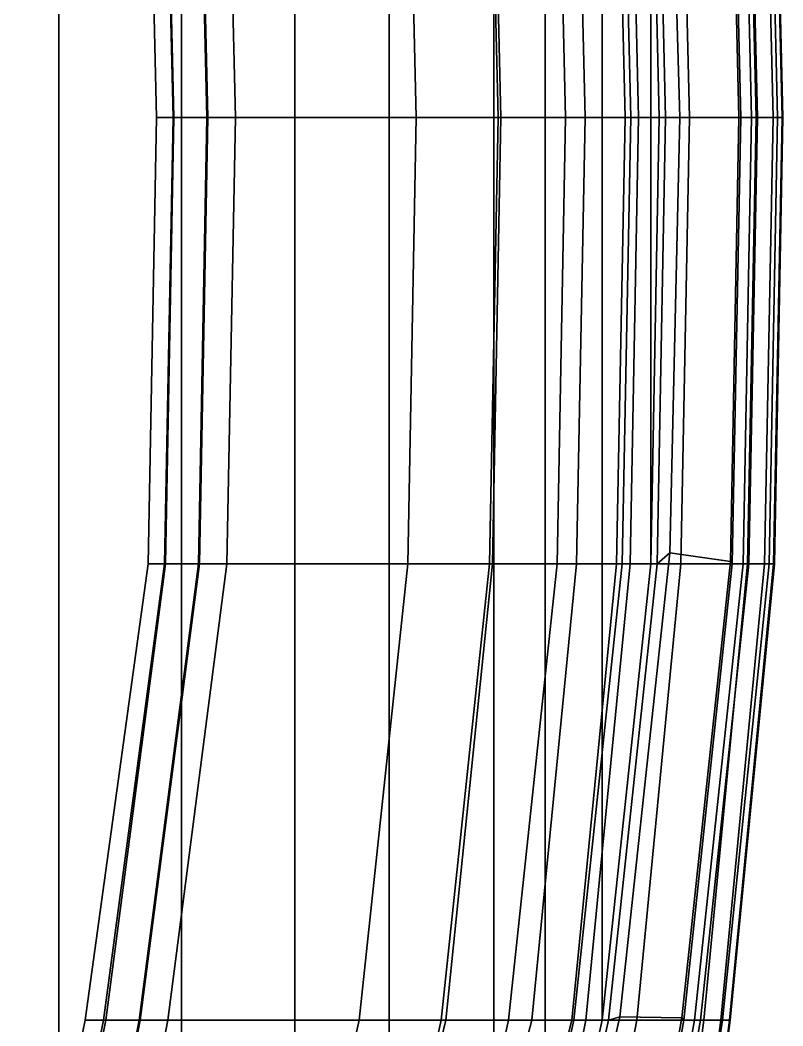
# Model space of a CAD drawing. Header units: inches. Extents: x -15.6 to 12, y -13.7 to 13.7.
# Drawn here: x 8.24 to 12.04, y -4.53 to 0.49 of the extents above; entities that cross this region are included whole.
import ezdxf

# ---------------------------------------------------------------- set-up
doc = ezdxf.new("R2010")
doc.units = ezdxf.units.IN
doc.header["$MEASUREMENT"] = 0
for name, color, linetype in [('SEAT-BASE', 5, 'Continuous'), ('SEAT-FABRIC', 5, 'Continuous'), ('SEAT-FRAME', 5, 'Continuous')]:
    doc.layers.add(name, color=color, linetype=linetype)

msp = doc.modelspace()

# ---------------------------------------------------------------- linework, layer by layer
at = {"layer": 'SEAT-BASE'}
for points in [[(1.2583, -0.5087, 4.3018), (10.212, -6.9666, 3.2423), (10.0935, -7.0222, 3.1616), (1.2453, -0.5667, 4.1832)], [(1.2583, -0.5087, 4.3018), (1.6317, -0.6604, 5.6622), (8.3276, -5.7822, 3.9879), (10.212, -6.9666, 3.2423)], [(1.2144, -0.6768, 4.119), (1.2453, -0.5667, 4.1832), (10.0935, -7.0222, 3.1616), (10.0057, -7.1175, 3.1096)], [(1.8442, -0.7627, 6.6264), (11.0112, -7.713, 4.1389), (10.6876, -7.3537, 4.2077), (1.9818, -0.6018, 6.5161)], [(10.6876, -7.3537, 4.2077), (9.3076, -6.2305, 4.5256), (2.1183, -0.6616, 6.4477), (1.9818, -0.6018, 6.5161)], [(2.1183, -0.6616, 6.4477), (9.3076, -6.2305, 4.5256), (8.7499, -5.7517, 4.6397), (2.1513, -0.6307, 6.3972)], [(2.1583, -0.6136, 6.3529), (2.1513, -0.6307, 6.3972), (8.7499, -5.7517, 4.6397), (8.6059, -5.6101, 4.6557)], [(2.1578, -0.608, 6.3093), (2.1583, -0.6136, 6.3529), (8.6059, -5.6101, 4.6557), (8.0081, -5.1187, 4.7721)], [(1.2144, -0.6768, 4.119), (10.0057, -7.1175, 3.1096), (9.9373, -7.2199, 3.0957), (1.1167, -0.8113, 4.119)], [(1.7173, -0.7076, 5.8711), (8.366, -5.7674, 4.1787), (8.3276, -5.7822, 3.9879), (1.6317, -0.6604, 5.6622)], [(1.7173, -0.7076, 5.8711), (1.7517, -0.6778, 6.004), (8.4075, -5.7367, 4.297), (8.366, -5.7674, 4.1787)], [(1.7875, -0.7046, 6.1381), (8.4414, -5.6689, 4.4046), (8.4075, -5.7367, 4.297), (1.7517, -0.6778, 6.004)], [(10.9221, -7.7762, 4.1776), (11.0112, -7.713, 4.1389), (1.8442, -0.7627, 6.6264), (1.7632, -0.9924, 6.6746)], [(1.1167, -0.8113, 4.119), (9.9373, -7.2199, 3.0957), (9.861, -7.3166, 3.1096), (1.019, -0.9459, 4.119)], [(0.9238, -1.0093, 4.1832), (1.019, -0.9459, 4.119), (9.861, -7.3166, 3.1096), (9.7976, -7.4295, 3.1616)], [(10.8603, -7.8897, 4.1833), (10.9221, -7.7762, 4.1776), (1.7632, -0.9924, 6.6746), (1.7169, -1.1045, 6.6862)], [(0.9238, -1.0093, 4.1832), (9.7976, -7.4295, 3.1616), (9.7813, -7.5593, 3.2423), (0.8726, -1.0395, 4.3018)], [(1.1323, -1.3477, 5.6622), (0.8726, -1.0395, 4.3018), (9.7813, -7.5593, 3.2423), (8.0726, -6.1332, 3.9879)], [(10.8603, -7.8897, 4.1833), (1.7169, -1.1045, 6.6862), (1.581, -1.2915, 6.6862), (10.8596, -7.8907, 4.1833)], [(1.581, -1.2915, 6.6862), (1.4887, -1.3703, 6.6746), (10.7707, -7.9846, 4.1776), (10.8596, -7.8907, 4.1833)], [(1.4887, -1.3703, 6.6746), (1.2953, -1.5183, 6.6264), (10.7381, -8.0888, 4.1389), (10.7707, -7.9846, 4.1776)], [(1.1848, -1.6988, 6.5161), (10.2964, -7.8921, 4.2077), (10.7381, -8.0888, 4.1389), (1.2953, -1.5183, 6.6264)], [(1.1848, -1.6988, 6.5161), (1.2838, -1.8102, 6.4477), (8.8018, -6.9268, 4.5256), (10.2964, -7.8921, 4.2077)], [(1.2646, -1.8511, 6.3972), (8.1741, -6.5443, 4.6397), (8.8018, -6.9268, 4.5256), (1.2838, -1.8102, 6.4477)]]:
    msp.add_3dface(points, dxfattribs=at)
at = {"layer": 'SEAT-FABRIC'}
for points in [[(7.2341, -8.7219, 18.8186), (8.429, -8.379, 18.5717), (8.429, 8.379, 18.5717), (7.2341, 8.7219, 18.8186)], [(9.0424, 8.1104, 18.4155), (8.429, 8.379, 18.5717), (8.429, -8.379, 18.5717), (9.0424, -8.1104, 18.4155)], [(9.0424, 8.1104, 18.4155), (9.0424, -8.1104, 18.4155), (9.607, -7.7158, 18.2335), (9.607, 7.7158, 18.2335)], [(10.078, 7.1756, 18.0248), (9.607, 7.7158, 18.2335), (9.607, -7.7158, 18.2335), (10.078, -7.1756, 18.0248)], [(10.078, 7.1756, 18.0248), (10.078, -7.1756, 18.0248), (10.6002, -6.47, 17.7386), (10.6002, 6.47, 17.7386)], [(10.8565, 5.7785, 17.5662), (10.6002, 6.47, 17.7386), (10.6002, -6.47, 17.7386), (10.8565, -5.7785, 17.5662)], [(10.8565, 5.7785, 17.5662), (10.8565, -5.7785, 17.5662), (11.141, -4.5049, 17.3663), (11.141, 4.5049, 17.3663)], [(11.3831, 1.7904, 17.0955), (11.141, 4.5049, 17.3663), (11.141, -4.5049, 17.3663), (11.3831, -2.2279, 17.0955)], [(11.4145, 1.7904, 17.0288), (11.3831, 1.7904, 17.0955), (11.4256, 0, 17.0431), (11.457, 0, 16.9763)], [(11.3831, 1.7904, 17.0955), (11.3831, -2.2279, 17.0955), (11.4256, 0, 17.0431)], [(11.4256, 0, 17.0431), (11.3831, -2.2279, 17.0955), (11.4145, -2.2279, 17.0288), (11.457, 0, 16.9763)], [(11.1724, -4.5049, 17.2996), (11.4145, -2.2279, 17.0288), (11.3831, -2.2279, 17.0955), (11.141, -4.5049, 17.3663)], [(10.8879, -5.7785, 17.4995), (11.1724, -4.5049, 17.2996), (11.141, -4.5049, 17.3663), (10.8565, -5.7785, 17.5662)]]:
    msp.add_3dface(points, dxfattribs=at)
at = {"layer": 'SEAT-FRAME'}
for points in [[(8.9567, 1.7904, 17.1601), (8.8745, 1.7904, 16.995), (8.917, 0, 16.9426), (8.9992, 0, 17.1076)], [(8.8745, 1.7904, 16.995), (8.9615, 1.7904, 16.8525), (9.004, 0, 16.8001), (8.917, 0, 16.9426)], [(9.1309, 1.7904, 17.2204), (8.9567, 1.7904, 17.1601), (8.9992, 0, 17.1076), (9.1734, 0, 17.1679)], [(8.9615, 1.7904, 16.8525), (9.126, 1.7904, 16.8815), (9.1685, 0, 16.829), (9.004, 0, 16.8001)], [(9.3109, 0, 16.8662), (9.1685, 0, 16.829), (9.126, 1.7904, 16.8815), (9.2684, 1.7904, 16.9186)], [(10.5793, 1.7904, 16.9929), (9.1309, 1.7904, 17.2204), (9.1734, 0, 17.1679), (10.6218, 0, 16.9404)], [(10.1707, 1.7904, 16.7324), (10.2132, 0, 16.6799), (9.3109, 0, 16.8662), (9.2684, 1.7904, 16.9186)], [(10.2132, 0, 16.6799), (10.1707, 1.7904, 16.7324), (10.593, 1.7904, 16.6938), (10.6355, 0, 16.6413)], [(10.6218, 0, 16.9404), (10.9579, 0, 16.9877), (10.9154, 1.7904, 17.0402), (10.5793, 1.7904, 16.9929)], [(10.6355, 0, 16.6413), (10.593, 1.7904, 16.6938), (11.0132, 1.7904, 16.7502), (11.0557, 0, 16.6978)], [(10.9579, 0, 16.9877), (11.2836, 0, 17.0833), (11.2411, 1.7904, 17.1357), (10.9154, 1.7904, 17.0402)], [(11.2554, 0, 16.5423), (11.0557, 0, 16.6978), (11.0132, 1.7904, 16.7502), (11.2128, 1.7904, 16.5948)], [(11.2128, 1.7904, 16.5948), (11.2803, 1.7904, 16.2688), (11.3228, 0, 16.2163), (11.2554, 0, 16.5423)], [(11.3831, 1.7904, 17.0955), (11.2411, 1.7904, 17.1357), (11.2836, 0, 17.0833), (11.4256, 0, 17.0431)], [(11.2803, 1.7904, 16.2688), (11.5339, 1.7904, 16.0531), (11.5764, 0, 16.0007), (11.3228, 0, 16.2163)], [(11.457, 0, 16.9763), (11.5284, 0, 17.0121), (11.4777, 1.735, 17.0554), (11.4145, 1.7904, 17.0288)], [(11.5284, 0, 17.0121), (11.8235, 0, 16.6542), (11.7809, 1.7777, 16.7074), (11.4777, 1.735, 17.0554)], [(11.5339, 1.7904, 16.0531), (11.8665, 1.7904, 16.039), (11.9091, 0, 15.9865), (11.5764, 0, 16.0007)], [(11.8235, 0, 16.6542), (11.8327, 0, 16.6212), (11.7902, 1.7904, 16.6736), (11.7809, 1.7777, 16.7074)], [(11.8327, 0, 16.6212), (11.8861, 0, 16.6385), (11.8436, 1.7904, 16.691), (11.7902, 1.7904, 16.6736)], [(11.9156, 0, 16.5967), (11.8731, 1.7904, 16.6492), (11.8436, 1.7904, 16.691), (11.8861, 0, 16.6385)], [(11.9937, 0, 16.0378), (11.9091, 0, 15.9865), (11.8665, 1.7904, 16.039), (11.9512, 1.7904, 16.0902)], [(11.9737, 1.7904, 16.4608), (11.8731, 1.7904, 16.6492), (11.9156, 0, 16.5967), (12.0162, 0, 16.4084)], [(12.0383, 0, 16.1261), (11.9937, 0, 16.0378), (11.9512, 1.7904, 16.0902), (11.9958, 1.7904, 16.1786)], [(12.0001, 1.7904, 16.2489), (11.9737, 1.7904, 16.4608), (12.0162, 0, 16.4084), (12.0426, 0, 16.1965)], [(11.9958, 1.7904, 16.1786), (12.0001, 1.7904, 16.2489), (12.0426, 0, 16.1965), (12.0383, 0, 16.1261)], [(8.917, 0, 16.9426), (8.8745, -2.2279, 16.995), (8.9567, -2.2279, 17.1601), (8.9992, 0, 17.1076)], [(9.004, 0, 16.8001), (8.9615, -2.2279, 16.8525), (8.8745, -2.2279, 16.995), (8.917, 0, 16.9426)], [(8.9992, 0, 17.1076), (8.9567, -2.2279, 17.1601), (9.1309, -2.2279, 17.2204), (9.1734, 0, 17.1679)], [(9.1685, 0, 16.829), (9.126, -2.2279, 16.8815), (8.9615, -2.2279, 16.8525), (9.004, 0, 16.8001)], [(9.126, -2.2279, 16.8815), (9.1685, 0, 16.829), (9.3109, 0, 16.8662), (9.2684, -2.2279, 16.9186)], [(9.1734, 0, 17.1679), (9.1309, -2.2279, 17.2204), (10.5793, -2.2279, 16.9929), (10.6218, 0, 16.9404)], [(11.4777, -2.1725, 17.0554), (11.5284, 0, 17.0121), (11.457, 0, 16.9763), (11.4145, -2.2279, 17.0288)], [(11.7809, -2.2152, 16.7074), (11.8235, 0, 16.6542), (11.5284, 0, 17.0121), (11.4777, -2.1725, 17.0554)], [(11.7902, -2.2279, 16.6736), (11.8327, 0, 16.6212), (11.8235, 0, 16.6542), (11.7809, -2.2152, 16.7074)], [(11.8436, -2.2279, 16.691), (11.8861, 0, 16.6385), (11.8327, 0, 16.6212), (11.7902, -2.2279, 16.6736)], [(11.8436, -2.2279, 16.691), (11.8731, -2.2279, 16.6492), (11.9156, 0, 16.5967), (11.8861, 0, 16.6385)], [(9.3109, 0, 16.8662), (10.2132, 0, 16.6799), (10.1707, -2.2279, 16.7324), (9.2684, -2.2279, 16.9186)], [(10.593, -2.2279, 16.6938), (10.1707, -2.2279, 16.7324), (10.2132, 0, 16.6799), (10.6355, 0, 16.6413)], [(10.9154, -2.2279, 17.0402), (10.9579, 0, 16.9877), (10.6218, 0, 16.9404), (10.5793, -2.2279, 16.9929)], [(11.0132, -2.2279, 16.7502), (10.593, -2.2279, 16.6938), (10.6355, 0, 16.6413), (11.0557, 0, 16.6978)], [(11.2411, -2.2279, 17.1357), (11.2836, 0, 17.0833), (10.9579, 0, 16.9877), (10.9154, -2.2279, 17.0402)], [(11.0132, -2.2279, 16.7502), (11.0557, 0, 16.6978), (11.2554, 0, 16.5423), (11.2128, -2.2279, 16.5948)], [(11.3228, 0, 16.2163), (11.2803, -2.2279, 16.2688), (11.2128, -2.2279, 16.5948), (11.2554, 0, 16.5423)], [(11.2836, 0, 17.0833), (11.2411, -2.2279, 17.1357), (11.3831, -2.2279, 17.0955), (11.4256, 0, 17.0431)], [(11.5764, 0, 16.0007), (11.5339, -2.2279, 16.0531), (11.2803, -2.2279, 16.2688), (11.3228, 0, 16.2163)], [(11.9091, 0, 15.9865), (11.8665, -2.2279, 16.039), (11.5339, -2.2279, 16.0531), (11.5764, 0, 16.0007)], [(11.8665, -2.2279, 16.039), (11.9091, 0, 15.9865), (11.9937, 0, 16.0378), (11.9512, -2.2279, 16.0902)], [(11.9156, 0, 16.5967), (11.8731, -2.2279, 16.6492), (11.9737, -2.2279, 16.4608), (12.0162, 0, 16.4084)], [(11.9512, -2.2279, 16.0902), (11.9937, 0, 16.0378), (12.0383, 0, 16.1261), (11.9958, -2.2279, 16.1786)], [(12.0162, 0, 16.4084), (11.9737, -2.2279, 16.4608), (12.0001, -2.2279, 16.2489), (12.0426, 0, 16.1965)], [(12.0426, 0, 16.1965), (12.0001, -2.2279, 16.2489), (11.9958, -2.2279, 16.1786), (12.0383, 0, 16.1261)], [(11.2287, -4.4884, 17.3341), (11.4777, -2.1725, 17.0554), (11.4145, -2.2279, 17.0288), (11.1724, -4.5049, 17.2996)], [(11.5389, -4.4923, 16.9781), (11.7809, -2.2152, 16.7074), (11.4777, -2.1725, 17.0554), (11.2287, -4.4884, 17.3341)], [(8.9567, -2.2279, 17.1601), (8.8745, -2.2279, 16.995), (8.5604, -4.5049, 17.2005), (8.6519, -4.5049, 17.3742)], [(8.5604, -4.5049, 17.2005), (8.8745, -2.2279, 16.995), (8.9615, -2.2279, 16.8525), (8.6641, -4.5049, 17.0638)], [(9.1309, -2.2279, 17.2204), (8.9567, -2.2279, 17.1601), (8.6519, -4.5049, 17.3742), (8.8357, -4.5049, 17.4433)], [(8.6641, -4.5049, 17.0638), (8.9615, -2.2279, 16.8525), (9.126, -2.2279, 16.8815), (8.8308, -4.5049, 17.1043)], [(8.9732, -4.5049, 17.1415), (8.8308, -4.5049, 17.1043), (9.126, -2.2279, 16.8815), (9.2684, -2.2279, 16.9186)], [(10.5793, -2.2279, 16.9929), (9.1309, -2.2279, 17.2204), (8.8357, -4.5049, 17.4433), (10.3372, -4.5049, 17.2636)], [(8.9732, -4.5049, 17.1415), (9.2684, -2.2279, 16.9186), (10.1707, -2.2279, 16.7324), (9.9286, -4.5049, 17.0031)], [(10.1707, -2.2279, 16.7324), (10.593, -2.2279, 16.6938), (10.3604, -4.5049, 16.9646), (9.9286, -4.5049, 17.0031)], [(10.3372, -4.5049, 17.2636), (10.6733, -4.5049, 17.3109), (10.9154, -2.2279, 17.0402), (10.5793, -2.2279, 16.9929)], [(10.593, -2.2279, 16.6938), (11.0132, -2.2279, 16.7502), (10.7902, -4.5049, 17.0211), (10.3604, -4.5049, 16.9646)], [(10.6733, -4.5049, 17.3109), (10.999, -4.5049, 17.4065), (11.2411, -2.2279, 17.1357), (10.9154, -2.2279, 17.0402)], [(11.0132, -2.2279, 16.7502), (11.2128, -2.2279, 16.5948), (10.9899, -4.5049, 16.8657), (10.7902, -4.5049, 17.0211)], [(11.2128, -2.2279, 16.5948), (11.2803, -2.2279, 16.2688), (11.0591, -4.5049, 16.5392), (10.9899, -4.5049, 16.8657)], [(11.141, -4.5049, 17.3663), (11.3831, -2.2279, 17.0955), (11.2411, -2.2279, 17.1357), (10.999, -4.5049, 17.4065)], [(11.2803, -2.2279, 16.2688), (11.5339, -2.2279, 16.0531), (11.3139, -4.5049, 16.3238), (11.0591, -4.5049, 16.5392)], [(11.5339, -2.2279, 16.0531), (11.8665, -2.2279, 16.039), (11.6474, -4.5049, 16.3099), (11.3139, -4.5049, 16.3238)], [(11.5481, -4.5049, 16.9444), (11.7902, -2.2279, 16.6736), (11.7809, -2.2152, 16.7074), (11.5389, -4.4923, 16.9781)], [(11.6016, -4.5049, 16.9617), (11.8436, -2.2279, 16.691), (11.7902, -2.2279, 16.6736), (11.5481, -4.5049, 16.9444)], [(11.6016, -4.5049, 16.9617), (11.631, -4.5049, 16.9199), (11.8731, -2.2279, 16.6492), (11.8436, -2.2279, 16.691)], [(11.7417, -4.5049, 16.7342), (11.9737, -2.2279, 16.4608), (11.8731, -2.2279, 16.6492), (11.631, -4.5049, 16.9199)], [(11.7321, -4.5049, 16.3611), (11.6474, -4.5049, 16.3099), (11.8665, -2.2279, 16.039), (11.9512, -2.2279, 16.0902)], [(11.7767, -4.5049, 16.4495), (11.7321, -4.5049, 16.3611), (11.9512, -2.2279, 16.0902), (11.9958, -2.2279, 16.1786)], [(11.7794, -4.5049, 16.5213), (12.0001, -2.2279, 16.2489), (11.9737, -2.2279, 16.4608), (11.7417, -4.5049, 16.7342)], [(11.7767, -4.5049, 16.4495), (11.9958, -2.2279, 16.1786), (12.0001, -2.2279, 16.2489), (11.7794, -4.5049, 16.5213)], [(8.6519, -4.5049, 17.3742), (8.5604, -4.5049, 17.2005), (8.2985, -5.7839, 17.3103), (8.4, -5.7839, 17.4783)], [(8.2985, -5.7839, 17.3103), (8.5604, -4.5049, 17.2005), (8.6641, -4.5049, 17.0638), (8.4059, -5.7839, 17.1666)], [(8.8357, -4.5049, 17.4433), (8.6519, -4.5049, 17.3742), (8.4, -5.7839, 17.4783), (8.5875, -5.7839, 17.5366)], [(8.4059, -5.7839, 17.1666), (8.6641, -4.5049, 17.0638), (8.8308, -4.5049, 17.1043), (8.5826, -5.7839, 17.1977)], [(8.725, -5.7807, 17.2349), (8.5826, -5.7839, 17.1977), (8.8308, -4.5049, 17.1043), (8.9732, -4.5049, 17.1415)], [(10.0527, -5.7785, 17.4635), (10.3372, -4.5049, 17.2636), (8.8357, -4.5049, 17.4433), (8.5875, -5.7839, 17.5366)], [(8.725, -5.7807, 17.2349), (8.9732, -4.5049, 17.1415), (9.9286, -4.5049, 17.0031), (9.6441, -5.78, 17.203)], [(9.9286, -4.5049, 17.0031), (10.3604, -4.5049, 16.9646), (10.0522, -5.78, 17.1759), (9.6441, -5.78, 17.203)], [(10.3604, -4.5049, 16.9646), (10.7902, -4.5049, 17.0211), (10.4555, -5.78, 17.2438), (10.0522, -5.78, 17.1759)], [(10.0527, -5.7785, 17.4635), (10.3888, -5.7785, 17.5108), (10.6733, -4.5049, 17.3109), (10.3372, -4.5049, 17.2636)], [(10.3888, -5.7785, 17.5108), (10.7145, -5.7785, 17.6064), (10.999, -4.5049, 17.4065), (10.6733, -4.5049, 17.3109)], [(10.7902, -4.5049, 17.0211), (10.9899, -4.5049, 16.8657), (10.6674, -5.78, 17.0887), (10.4555, -5.78, 17.2438)], [(10.9899, -4.5049, 16.8657), (11.0591, -4.5049, 16.5392), (10.8039, -5.78, 16.7413), (10.6674, -5.78, 17.0887)], [(10.8565, -5.7785, 17.5662), (11.141, -4.5049, 17.3663), (10.999, -4.5049, 17.4065), (10.7145, -5.7785, 17.6064)], [(11.0591, -4.5049, 16.5392), (11.3139, -4.5049, 16.3238), (11.0675, -5.78, 16.5552), (10.8039, -5.78, 16.7413)], [(10.9341, -5.7797, 17.5368), (11.2287, -4.4884, 17.3341), (11.1724, -4.5049, 17.2996), (10.8879, -5.7785, 17.4995)], [(11.31, -5.7671, 17.2627), (11.5389, -4.4923, 16.9781), (11.2287, -4.4884, 17.3341), (10.9341, -5.7797, 17.5368)], [(11.3139, -4.5049, 16.3238), (11.6474, -4.5049, 16.3099), (11.4819, -5.7785, 16.5138), (11.0675, -5.78, 16.5552)], [(11.3193, -5.7798, 17.229), (11.5481, -4.5049, 16.9444), (11.5389, -4.4923, 16.9781), (11.31, -5.7671, 17.2627)], [(11.6016, -4.5049, 16.9617), (11.5481, -4.5049, 16.9444), (11.3193, -5.7798, 17.229), (11.3727, -5.7798, 17.2463)], [(11.6016, -4.5049, 16.9617), (11.3727, -5.7798, 17.2463), (11.4022, -5.7798, 17.2045), (11.631, -4.5049, 16.9199)], [(11.5444, -5.7798, 16.9799), (11.7417, -4.5049, 16.7342), (11.631, -4.5049, 16.9199), (11.4022, -5.7798, 17.2045)], [(11.5666, -5.7785, 16.565), (11.4819, -5.7785, 16.5138), (11.6474, -4.5049, 16.3099), (11.7321, -4.5049, 16.3611)], [(11.6154, -5.7798, 16.7238), (11.7794, -4.5049, 16.5213), (11.7417, -4.5049, 16.7342), (11.5444, -5.7798, 16.9799)], [(11.6112, -5.7785, 16.6534), (11.5666, -5.7785, 16.565), (11.7321, -4.5049, 16.3611), (11.7767, -4.5049, 16.4495)], [(11.7767, -4.5049, 16.4495), (11.7794, -4.5049, 16.5213), (11.6154, -5.7798, 16.7238), (11.6112, -5.7785, 16.6534)]]:
    msp.add_3dface(points, dxfattribs=at)

doc.saveas('drawing.dxf')
